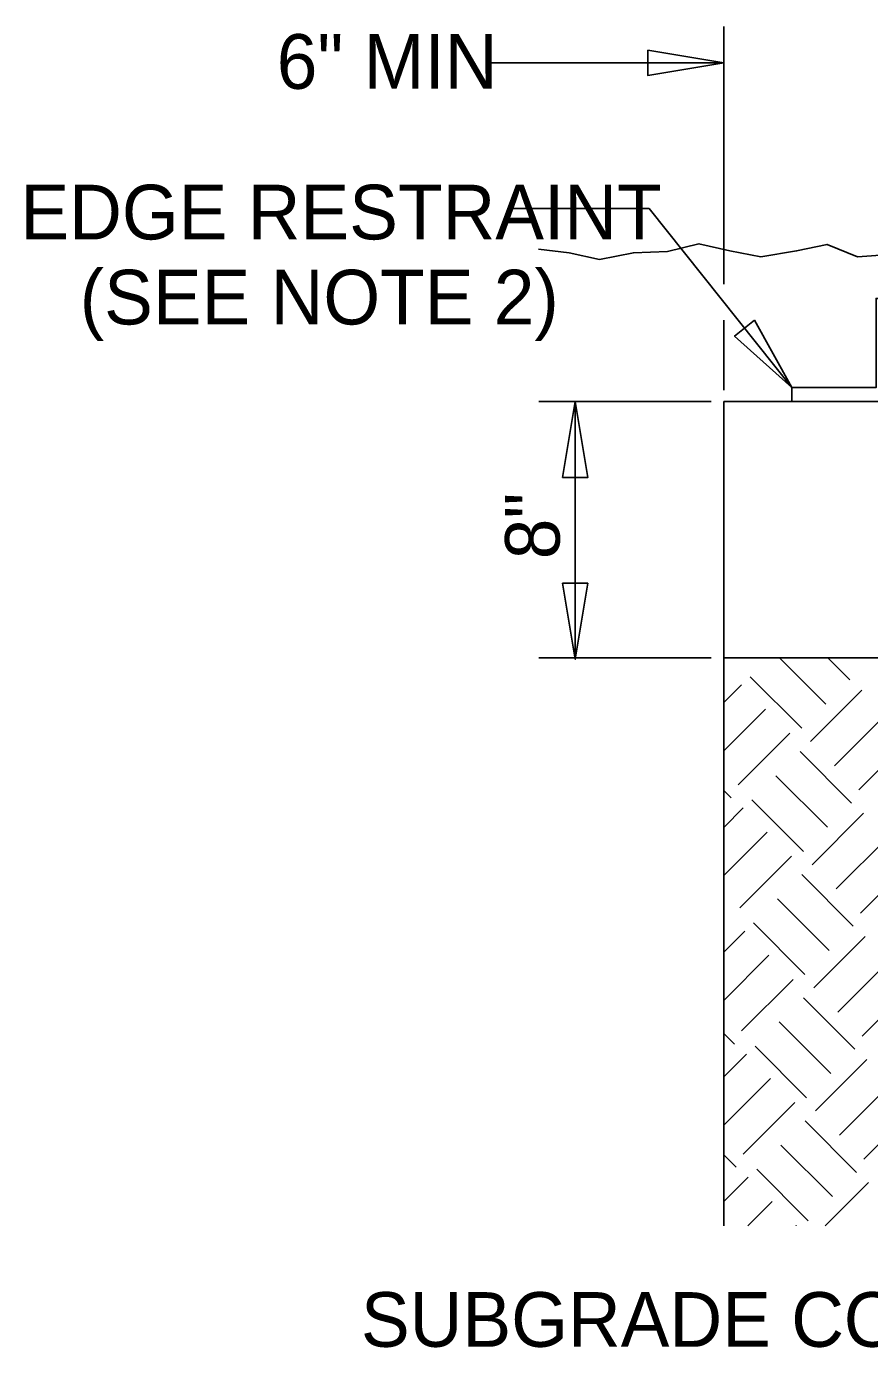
# Model space of a CAD drawing. Extents: x 1 to 16.5, y 0.6 to 9.7.
# Drawn here: x 5.423 to 6.813, y 2.964 to 5.139 of the extents above; entities that cross this region are included whole.
import ezdxf

# ---------------------------------------------------------------- set-up
doc = ezdxf.new("R2010")
doc.units = 0
for name, color, linetype in [('SD_P_Dimension Lines', 7, 'Continuous'), ('SD_P_Dimension Text', 7, 'Continuous'), ('SD_P_Prop Object Lines', 7, 'Continuous'), ('SD_P_Shading', 7, 'Continuous'), ('SD_X_Exist Object Lines', 7, 'Continuous')]:
    doc.layers.add(name, color=color, linetype=linetype)

msp = doc.modelspace()

# ---------------------------------------------------------------- linework, layer by layer
at = {"layer": 'SD_P_Dimension Lines'}
for p, q in [((6.5724, 4.715), (6.5724, 5.1394)), ((6.1871, 5.0794), (6.5724, 5.0794)), ((6.4496, 4.8395), (6.2219, 4.8395)), ((6.6844, 4.5448), (6.4496, 4.8395)), ((6.5724, 4.5403), (6.5724, 4.6557)), ((6.2677, 4.5219), (6.5515, 4.5219)), ((6.3277, 4.0975), (6.3277, 4.5219)), ((6.2677, 4.1), (6.5515, 4.1))]:
    msp.add_line(p, q, dxfattribs=at)
for points in [[(6.4474, 5.1002), (6.5724, 5.0794), (6.4474, 5.0586)], [(6.6228, 4.6555), (6.6844, 4.5448), (6.5903, 4.6295)], [(6.3069, 4.3969), (6.3277, 4.5219), (6.3485, 4.3969)], [(6.3485, 4.2225), (6.3277, 4.0975), (6.3069, 4.2225)]]:
    msp.add_lwpolyline(points, close=True, dxfattribs=at)
at = {"layer": 'SD_P_Prop Object Lines'}
for p, q in [((6.8461, 4.5219), (6.5724, 4.5219)), ((6.5724, 4.5219), (6.5724, 4.1)), ((6.5724, 4.1), (6.5724, 3.1645)), ((6.5724, 4.1), (9.8761, 4.1))]:
    msp.add_line(p, q, dxfattribs=at)
msp.add_lwpolyline([(6.8461, 4.6916), (6.8461, 4.5448), (7.0131, 4.5448), (7.0131, 4.5219), (6.6844, 4.5219), (6.6844, 4.5448), (6.8234, 4.5448), (6.8234, 4.6916)], close=True, dxfattribs=at)
at = {"layer": 'SD_P_Shading'}
for points in [[(6.8234, 4.6916), (6.8234, 4.5448), (6.6844, 4.5448), (6.6844, 4.5219), (7.0131, 4.5219), (7.0131, 4.5448), (6.8461, 4.5448), (6.8461, 4.6916)], [(6.5724, 4.5219), (6.8461, 4.5219), (6.8461, 4.311), (9.8761, 4.311), (9.8761, 4.1), (6.5724, 4.1), (6.5724, 4.311)]]:
    msp.add_lwpolyline(points, close=True, dxfattribs=at)
at = {"layer": 'SD_X_Exist Object Lines'}
for p, q in [((6.7406, 4.0236), (6.6641, 4.1)), ((6.7803, 4.0633), (6.7436, 4.1)), ((6.7008, 3.9838), (6.6159, 4.0686)), ((6.6016, 4.0553), (6.5724, 4.0262)), ((6.8001, 4.0467), (6.7152, 3.9618)), ((6.6414, 4.0155), (6.5724, 3.9466)), ((6.8398, 4.0069), (6.755, 3.922)), ((6.6812, 3.9758), (6.5963, 3.8909)), ((6.8796, 3.9671), (6.7948, 3.8822)), ((6.783, 3.8606), (6.6982, 3.9455)), ((6.7433, 3.8208), (6.6584, 3.9057)), ((6.5846, 3.8693), (6.5724, 3.8814)), ((6.6043, 3.8526), (6.5724, 3.8207)), ((6.7035, 3.7811), (6.6186, 3.8659)), ((6.8028, 3.8439), (6.7179, 3.7591)), ((6.6441, 3.8128), (6.5724, 3.7412)), ((6.8425, 3.8042), (6.7577, 3.7193)), ((6.6838, 3.7731), (6.599, 3.6882)), ((6.8823, 3.7644), (6.7975, 3.6795)), ((6.7857, 3.6579), (6.7009, 3.7428)), ((6.746, 3.6181), (6.6611, 3.703)), ((6.7062, 3.5784), (6.6213, 3.6632)), ((6.607, 3.6499), (6.5724, 3.6153)), ((6.8055, 3.6412), (6.7206, 3.5564)), ((6.6468, 3.6101), (6.5724, 3.5358)), ((6.8452, 3.6015), (6.7604, 3.5166)), ((6.6865, 3.5703), (6.6017, 3.4855)), ((6.885, 3.5617), (6.8002, 3.4768)), ((6.7884, 3.4552), (6.7036, 3.54)), ((6.59, 3.4639), (6.5724, 3.4814)), ((6.7487, 3.4154), (6.6638, 3.5003)), ((6.7089, 3.3756), (6.624, 3.4605)), ((6.6097, 3.4472), (6.5724, 3.4099)), ((6.8082, 3.4385), (6.7233, 3.3537)), ((6.6495, 3.4074), (6.5724, 3.3304)), ((6.8479, 3.3987), (6.7631, 3.3139)), ((6.6892, 3.3676), (6.6044, 3.2828)), ((6.8877, 3.359), (6.8029, 3.2741)), ((6.7911, 3.2525), (6.7063, 3.3373)), ((6.7514, 3.2127), (6.6665, 3.2976)), ((6.5927, 3.2611), (6.5724, 3.2814)), ((6.6124, 3.2445), (6.5724, 3.2045)), ((6.7116, 3.1729), (6.6267, 3.2578)), ((6.8109, 3.2358), (6.7396, 3.1645)), ((6.6522, 3.2047), (6.612, 3.1645)), ((6.6919, 3.1649), (6.6916, 3.1645))]:
    msp.add_line(p, q, dxfattribs=at)
msp.add_lwpolyline([(6.8461, 4.7638), (6.7926, 4.7599), (6.7425, 4.7805), (6.6924, 4.7697), (6.6335, 4.7599), (6.5825, 4.7697), (6.5314, 4.7815), (6.4794, 4.7687), (6.4234, 4.7667), (6.3674, 4.7559), (6.3174, 4.7667), (6.2673, 4.7726)], dxfattribs=at)

# ---------------------------------------------------------------- texts
at = {"layer": 'SD_P_Dimension Text'}
for s, p in [('6" MIN', (5.8359, 5.0367)), ('EDGE RESTRAINT', (5.4135, 4.7887)), ('(SEE NOTE 2)', (5.5114, 4.6487)), ('SUBGRADE COMPACTED', (5.9746, 2.9654))]:
    msp.add_text(s, height=0.09, dxfattribs=at).set_placement(p)
msp.add_text('8"', height=0.09, rotation=90, dxfattribs=at).set_placement((6.3021, 4.2621))

doc.saveas('drawing.dxf')
